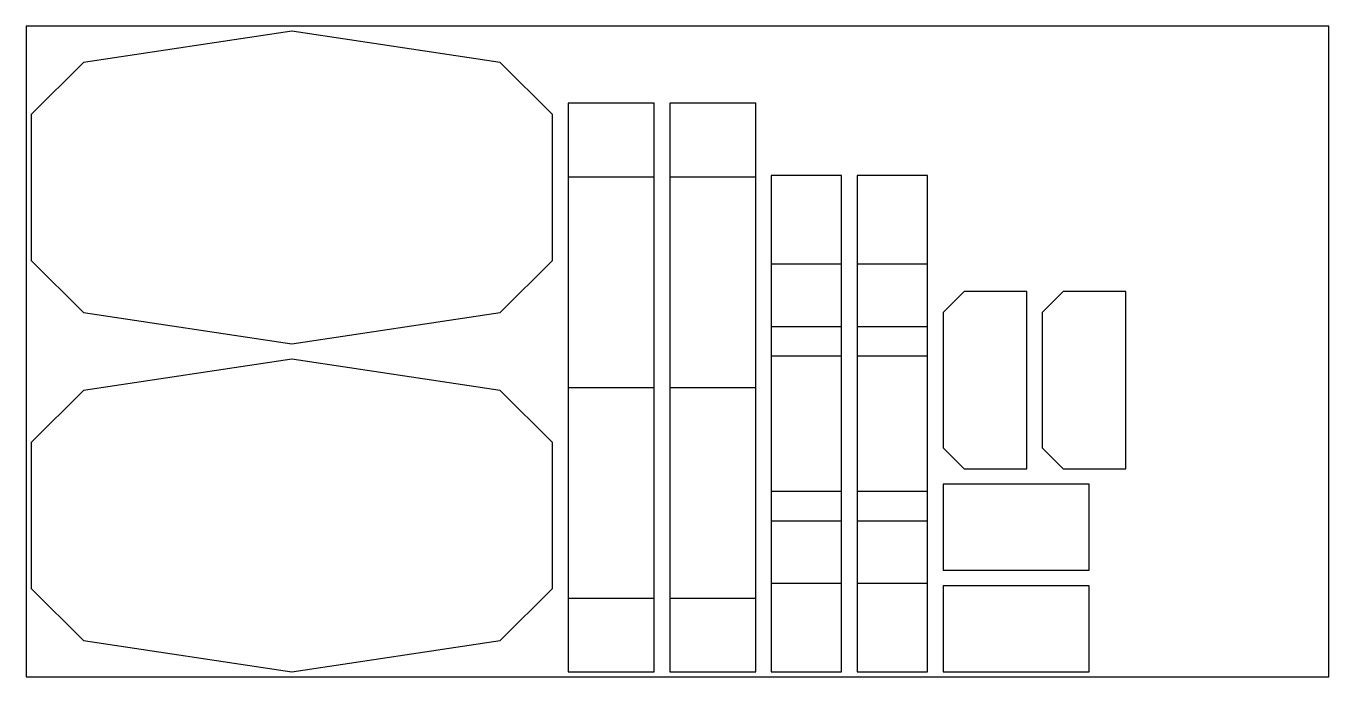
# Model space of a CAD drawing. Header units: millimetres. Extents: x 0 to 2500, y 0 to 1250.
import ezdxf

# ---------------------------------------------------------------- set-up
doc = ezdxf.new("R2010")
doc.units = ezdxf.units.MM
for name, color, linetype in [('BEND', 5, 'Continuous'), ('CUT', 7, 'Continuous'), ('SHEET', 1, 'Continuous')]:
    doc.layers.add(name, color=color, linetype=linetype)

msp = doc.modelspace()

# ---------------------------------------------------------------- linework, layer by layer
at = {"layer": 'BEND'}
for p, q in [((1040, 960.4), (1205, 960.4)), ((1235, 960.4), (1400, 960.4)), ((1430, 793.1), (1565, 793.1)), ((1595, 793.1), (1730, 793.1)), ((1430, 673.1), (1565, 673.1)), ((1595, 673.1), (1730, 673.1)), ((1430, 616.6), (1565, 616.6)), ((1595, 616.6), (1730, 616.6)), ((1040, 555.9), (1205, 555.9)), ((1235, 555.9), (1400, 555.9)), ((1430, 356.6), (1565, 356.6)), ((1595, 356.6), (1730, 356.6)), ((1430, 300), (1565, 300)), ((1595, 300), (1730, 300)), ((1430, 180), (1565, 180)), ((1595, 180), (1730, 180)), ((1040, 151.4), (1205, 151.4)), ((1235, 151.4), (1400, 151.4))]:
    msp.add_line(p, q, dxfattribs=at)
at = {"layer": 'CUT'}
for points in [[(110, 700), (510, 640), (910, 700), (1010, 800), (1010, 1080), (910, 1180), (510, 1240), (110, 1180), (10, 1080), (10, 800)], [(1040, 10), (1205, 10), (1205, 1101.8), (1040, 1101.8)], [(1235, 10), (1400, 10), (1400, 1101.8), (1235, 1101.8)], [(1430, 10), (1565, 10), (1565, 963.1), (1430, 963.1)], [(1595, 10), (1730, 10), (1730, 963.1), (1595, 963.1)], [(1800, 400), (1920, 400), (1920, 740), (1800, 740), (1760, 700), (1760, 440)], [(1990, 400), (2110, 400), (2110, 740), (1990, 740), (1950, 700), (1950, 440)], [(110, 70), (510, 10), (910, 70), (1010, 170), (1010, 450), (910, 550), (510, 610), (110, 550), (10, 450), (10, 170)], [(1760, 205), (2040, 205), (2040, 370), (1760, 370)], [(1760, 10), (2040, 10), (2040, 175), (1760, 175)]]:
    msp.add_lwpolyline(points, close=True, dxfattribs=at)
at = {"layer": 'SHEET'}
msp.add_lwpolyline([(0, 0), (2500, 0), (2500, 1250), (0, 1250)], close=True, dxfattribs=at)

doc.saveas('drawing.dxf')
